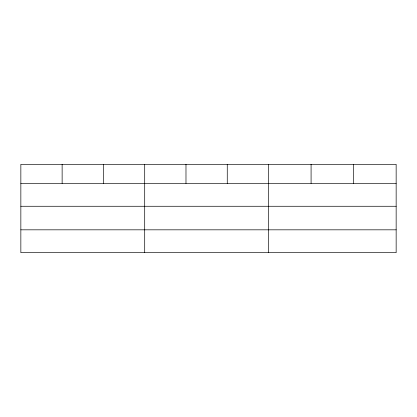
<?xml version="1.0" encoding="UTF-8"?>
<svg xmlns="http://www.w3.org/2000/svg" width="417" height="417" viewBox="0 0 417 417"><rect width="100%" height="100%" fill="white"/><g stroke="black" fill="none" stroke-linecap="round" stroke-linejoin="round"><path stroke-width="0.63" d="M396.15 206.269L396.15 164.314L20.85 164.314L20.85 252.686L396.15 252.686L396.15 206.269L20.85 206.269M20.85 183.407L396.15 183.407M20.85 229.824L396.15 229.824M353.616 164.314L353.616 183.407M311.082 164.314L311.082 183.407M268.548 164.314L268.548 252.686M227.265 164.314L227.265 183.407M185.982 164.314L185.982 183.407M144.699 164.314L144.699 252.686M103.416 164.314L103.416 183.407M62.133 164.314L62.133 183.407"/></g></svg>
